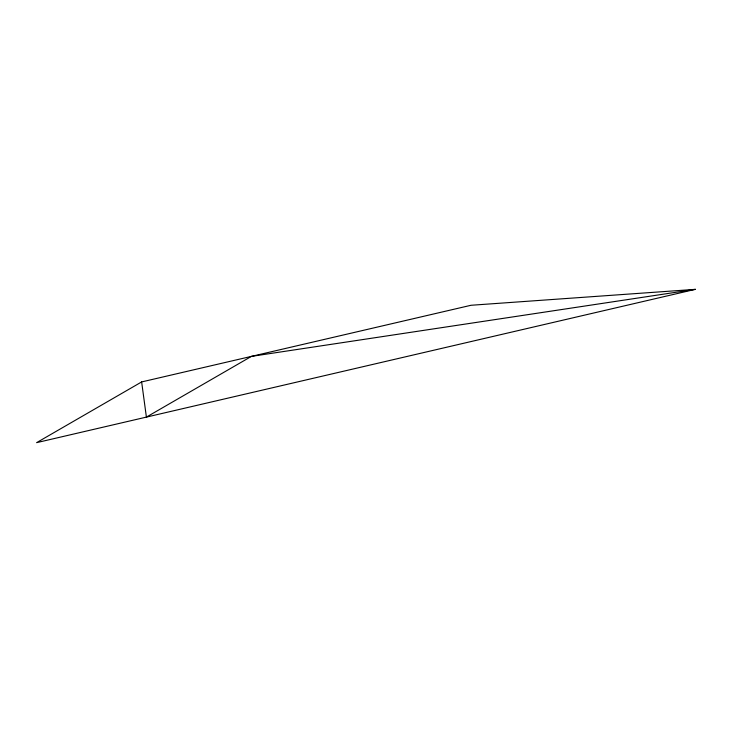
<?xml version="1.0" encoding="UTF-8"?>
<svg xmlns="http://www.w3.org/2000/svg" width="732" height="732" viewBox="0 0 732 732"><rect width="100%" height="100%" fill="white"/><g stroke="black" fill="none" stroke-linecap="round" stroke-linejoin="round"><path stroke-width="1.1" d="M141.642 381.93L36.6 442.659L695.4 289.341L471.042 305.271L141.642 381.93L146.4 417.103L251.442 356.374L695.4 289.341"/></g></svg>
